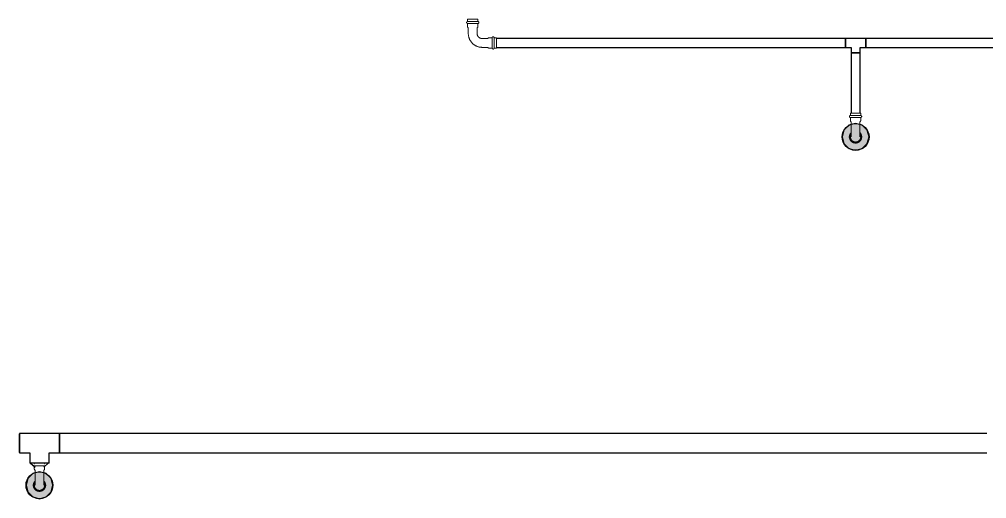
# Model space of a CAD drawing. Header units: inches. Extents: x -3327 to -1, y 8 to 1328.
# Drawn here: x -2583 to -2439, y 317.7 to 389.2 of the extents above; entities that cross this region are included whole.
import ezdxf

# ---------------------------------------------------------------- set-up
doc = ezdxf.new("R2010")
doc.units = ezdxf.units.IN
doc.header["$MEASUREMENT"] = 0
doc.layers.add('P-PIPE', color=3, linetype='Continuous', lineweight=9)
doc.layers.add('X - REF - FP', color=7, linetype='Continuous', true_color=0xb90000)

# ---------------------------------------------------------------- blocks, each defined once
blk = doc.blocks.new('Victaulic-VicPress316-Elbow 90-45deg Style P568_P571 - Standard-V2-SECOND LEVEL')
at = {"layer": 'P-PIPE'}
for p, q in [((-3203.7, 731.1), (-3203.7, 730.2)), ((-3202.39, 730.21), (-3202.39, 731.1)), ((-3203.81, 730.05), (-3203.81, 729.6)), ((-3203.05, 729.6), (-3203.81, 729.6)), ((-3203.81, 729.31), (-3203.81, 728.97)), ((-3203.05, 729.31), (-3203.81, 729.31)), ((-3203.81, 728.97), (-3203.05, 728.97)), ((-3202.28, 729.6), (-3203.05, 729.6)), ((-3202.28, 729.31), (-3203.05, 729.31)), ((-3203.05, 728.97), (-3202.28, 728.97)), ((-3202.28, 729.6), (-3202.28, 730.05)), ((-3202.28, 728.97), (-3202.28, 729.31))]:
    blk.add_line(p, q, dxfattribs=at)
at = {"layer": 'P-PIPE', "flags": 128}
for points in [[(-3203.05, 733.4), (-3203.08, 733.4), (-3203.12, 733.4), (-3203.16, 733.4), (-3203.19, 733.39), (-3203.23, 733.38), (-3203.26, 733.38), (-3203.3, 733.37), (-3203.33, 733.36), (-3203.37, 733.34), (-3203.4, 733.33), (-3203.43, 733.32), (-3203.47, 733.3), (-3203.5, 733.28), (-3203.53, 733.26), (-3203.56, 733.24), (-3203.59, 733.22), (-3203.62, 733.2), (-3203.65, 733.18), (-3203.67, 733.15), (-3203.7, 733.13), (-3203.73, 733.1), (-3203.75, 733.07), (-3203.77, 733.04), (-3203.79, 733.01), (-3203.81, 732.98), (-3203.83, 732.95), (-3203.85, 732.92), (-3203.87, 732.89), (-3203.88, 732.85), (-3203.9, 732.82), (-3203.91, 732.79), (-3203.92, 732.75), (-3203.93, 732.72), (-3203.94, 732.68), (-3203.94, 732.65), (-3203.95, 732.61), (-3203.95, 732.57), (-3203.96, 732.54), (-3203.96, 732.5), (-3203.96, 732.46), (-3203.96, 732.43), (-3203.95, 732.39), (-3203.95, 732.35), (-3203.94, 732.32), (-3203.93, 732.28), (-3203.93, 732.25), (-3203.91, 732.21), (-3203.9, 732.18), (-3203.89, 732.14), (-3203.88, 732.11), (-3203.86, 732.08), (-3203.84, 732.05), (-3203.82, 732.01), (-3203.8, 731.98), (-3203.78, 731.95), (-3203.76, 731.92), (-3203.74, 731.9), (-3203.71, 731.87)], [(-3203.05, 733.26), (-3203.08, 733.26), (-3203.11, 733.25), (-3203.14, 733.25), (-3203.17, 733.25), (-3203.2, 733.24), (-3203.23, 733.23), (-3203.26, 733.23), (-3203.29, 733.22), (-3203.32, 733.21), (-3203.34, 733.2), (-3203.37, 733.18), (-3203.4, 733.17), (-3203.43, 733.16), (-3203.45, 733.14), (-3203.48, 733.12), (-3203.5, 733.1), (-3203.53, 733.09), (-3203.55, 733.07), (-3203.57, 733.05), (-3203.6, 733.02), (-3203.62, 733), (-3203.64, 732.98), (-3203.66, 732.95), (-3203.67, 732.93), (-3203.69, 732.9), (-3203.71, 732.88), (-3203.72, 732.85), (-3203.74, 732.82), (-3203.75, 732.8), (-3203.76, 732.77), (-3203.77, 732.74), (-3203.78, 732.71), (-3203.79, 732.68), (-3203.8, 732.65), (-3203.8, 732.62), (-3203.81, 732.59), (-3203.81, 732.56), (-3203.81, 732.53), (-3203.81, 732.5), (-3203.81, 732.47), (-3203.81, 732.44), (-3203.81, 732.41), (-3203.8, 732.38), (-3203.8, 732.35), (-3203.79, 732.32), (-3203.78, 732.29), (-3203.78, 732.26), (-3203.77, 732.23), (-3203.76, 732.2), (-3203.74, 732.17), (-3203.73, 732.14), (-3203.72, 732.12), (-3203.7, 732.1)], [(-3202.39, 731.86), (-3202.37, 731.88), (-3202.34, 731.91), (-3202.32, 731.94), (-3202.3, 731.97), (-3202.28, 732), (-3202.26, 732.03), (-3202.24, 732.06), (-3202.23, 732.09), (-3202.21, 732.13), (-3202.2, 732.16), (-3202.18, 732.19), (-3202.17, 732.23), (-3202.16, 732.26), (-3202.15, 732.3), (-3202.15, 732.33), (-3202.14, 732.37), (-3202.14, 732.41), (-3202.14, 732.44), (-3202.13, 732.48), (-3202.13, 732.52), (-3202.14, 732.55), (-3202.14, 732.59), (-3202.14, 732.63), (-3202.15, 732.66), (-3202.16, 732.7), (-3202.17, 732.73), (-3202.18, 732.77), (-3202.19, 732.8), (-3202.2, 732.84), (-3202.22, 732.87), (-3202.23, 732.9), (-3202.25, 732.93), (-3202.27, 732.97), (-3202.29, 733), (-3202.31, 733.03), (-3202.33, 733.06), (-3202.35, 733.08), (-3202.38, 733.11), (-3202.4, 733.14), (-3202.43, 733.16), (-3202.46, 733.19), (-3202.49, 733.21), (-3202.51, 733.23), (-3202.55, 733.25), (-3202.58, 733.27), (-3202.61, 733.29), (-3202.64, 733.31), (-3202.67, 733.32), (-3202.71, 733.34), (-3202.74, 733.35), (-3202.78, 733.36), (-3202.81, 733.37), (-3202.85, 733.38), (-3202.88, 733.39), (-3202.92, 733.39), (-3202.95, 733.4), (-3202.99, 733.4), (-3203.03, 733.4), (-3203.05, 733.4)], [(-3202.39, 732.1), (-3202.37, 732.13), (-3202.36, 732.16), (-3202.34, 732.18), (-3202.33, 732.21), (-3202.32, 732.24), (-3202.31, 732.27), (-3202.3, 732.3), (-3202.3, 732.33), (-3202.29, 732.36), (-3202.29, 732.39), (-3202.28, 732.42), (-3202.28, 732.45), (-3202.28, 732.48), (-3202.28, 732.51), (-3202.28, 732.54), (-3202.28, 732.57), (-3202.29, 732.6), (-3202.29, 732.63), (-3202.3, 732.66), (-3202.31, 732.69), (-3202.32, 732.72), (-3202.33, 732.75), (-3202.34, 732.78), (-3202.35, 732.81), (-3202.36, 732.84), (-3202.38, 732.86), (-3202.39, 732.89), (-3202.41, 732.92), (-3202.43, 732.94), (-3202.44, 732.97), (-3202.46, 732.99), (-3202.48, 733.01), (-3202.51, 733.03), (-3202.53, 733.06), (-3202.55, 733.08), (-3202.58, 733.09), (-3202.6, 733.11), (-3202.62, 733.13), (-3202.65, 733.15), (-3202.68, 733.16), (-3202.7, 733.18), (-3202.73, 733.19), (-3202.76, 733.2), (-3202.79, 733.21), (-3202.82, 733.22), (-3202.85, 733.23), (-3202.88, 733.24), (-3202.91, 733.24), (-3202.94, 733.25), (-3202.97, 733.25), (-3203, 733.26), (-3203.03, 733.26), (-3203.05, 733.26)], [(-3203.7, 732.49), (-3203.7, 732.49), (-3203.7, 732.49), (-3203.7, 732.48), (-3203.7, 732.47), (-3203.7, 732.46), (-3203.7, 732.45), (-3203.7, 732.44), (-3203.7, 732.42), (-3203.7, 732.4), (-3203.7, 732.38), (-3203.7, 732.36), (-3203.7, 732.33), (-3203.7, 732.31), (-3203.7, 732.28), (-3203.7, 732.25), (-3203.7, 732.21), (-3203.7, 732.18), (-3203.7, 732.14), (-3203.7, 732.11), (-3203.7, 732.07), (-3203.7, 732.03), (-3203.7, 731.98), (-3203.7, 731.94), (-3203.7, 731.9), (-3203.7, 731.85), (-3203.7, 731.8), (-3203.7, 731.75), (-3203.7, 731.7), (-3203.7, 731.65), (-3203.7, 731.6), (-3203.7, 731.55), (-3203.7, 731.5), (-3203.7, 731.44), (-3203.7, 731.39), (-3203.7, 731.33), (-3203.7, 731.28), (-3203.7, 731.22), (-3203.7, 731.17), (-3203.7, 731.11), (-3203.7, 731.1)], [(-3202.39, 731.1), (-3202.39, 731.15), (-3202.39, 731.21), (-3202.39, 731.26), (-3202.39, 731.32), (-3202.39, 731.37), (-3202.39, 731.43), (-3202.39, 731.48), (-3202.39, 731.54), (-3202.39, 731.59), (-3202.39, 731.64), (-3202.39, 731.69), (-3202.39, 731.74), (-3202.39, 731.79), (-3202.39, 731.84), (-3202.39, 731.88), (-3202.39, 731.93), (-3202.39, 731.97), (-3202.39, 732.02), (-3202.39, 732.06), (-3202.39, 732.1), (-3202.39, 732.13), (-3202.39, 732.17), (-3202.39, 732.21), (-3202.39, 732.24), (-3202.39, 732.27), (-3202.39, 732.3), (-3202.39, 732.33), (-3202.39, 732.35), (-3202.39, 732.37), (-3202.39, 732.4), (-3202.39, 732.41), (-3202.39, 732.43), (-3202.39, 732.45), (-3202.39, 732.46), (-3202.39, 732.47), (-3202.39, 732.48), (-3202.39, 732.48), (-3202.39, 732.49), (-3202.39, 732.49), (-3202.39, 732.49)], [(-3203.81, 730.05), (-3203.81, 730.06), (-3203.81, 730.07), (-3203.81, 730.08), (-3203.81, 730.09), (-3203.81, 730.11), (-3203.8, 730.12), (-3203.8, 730.13), (-3203.8, 730.14), (-3203.8, 730.15), (-3203.79, 730.16), (-3203.79, 730.17), (-3203.78, 730.18), (-3203.78, 730.19), (-3203.77, 730.2), (-3203.76, 730.2), (-3203.76, 730.21), (-3203.75, 730.22), (-3203.74, 730.23), (-3203.74, 730.24), (-3203.73, 730.25), (-3203.72, 730.25), (-3203.71, 730.26), (-3203.71, 730.27), (-3203.7, 730.27)], [(-3202.39, 730.27), (-3202.38, 730.26), (-3202.37, 730.26), (-3202.36, 730.25), (-3202.36, 730.24), (-3202.35, 730.23), (-3202.34, 730.22), (-3202.33, 730.22), (-3202.33, 730.21), (-3202.32, 730.2), (-3202.32, 730.19), (-3202.31, 730.18), (-3202.31, 730.17), (-3202.3, 730.16), (-3202.3, 730.15), (-3202.29, 730.14), (-3202.29, 730.13), (-3202.29, 730.12), (-3202.29, 730.11), (-3202.28, 730.1), (-3202.28, 730.09), (-3202.28, 730.07), (-3202.28, 730.06), (-3202.28, 730.05), (-3202.28, 730.05)], [(-3203.81, 729.31), (-3203.82, 729.31), (-3203.82, 729.31), (-3203.83, 729.31), (-3203.84, 729.31), (-3203.84, 729.31), (-3203.85, 729.31), (-3203.85, 729.31), (-3203.86, 729.32), (-3203.86, 729.32), (-3203.87, 729.32), (-3203.87, 729.32), (-3203.88, 729.32), (-3203.88, 729.33), (-3203.89, 729.33), (-3203.89, 729.33), (-3203.9, 729.34), (-3203.9, 729.34), (-3203.91, 729.34), (-3203.91, 729.35), (-3203.92, 729.35), (-3203.92, 729.36), (-3203.92, 729.36), (-3203.93, 729.37), (-3203.93, 729.37), (-3203.93, 729.38), (-3203.94, 729.38), (-3203.94, 729.39), (-3203.94, 729.39), (-3203.95, 729.4), (-3203.95, 729.4), (-3203.95, 729.41), (-3203.95, 729.41), (-3203.95, 729.42), (-3203.95, 729.42), (-3203.96, 729.43), (-3203.96, 729.44), (-3203.96, 729.44), (-3203.96, 729.45), (-3203.96, 729.45), (-3203.96, 729.46), (-3203.96, 729.46), (-3203.96, 729.47), (-3203.96, 729.48), (-3203.96, 729.48), (-3203.95, 729.49), (-3203.95, 729.49), (-3203.95, 729.5), (-3203.95, 729.5), (-3203.95, 729.51), (-3203.94, 729.51), (-3203.94, 729.52), (-3203.94, 729.52), (-3203.94, 729.53), (-3203.93, 729.53), (-3203.93, 729.54), (-3203.93, 729.54), (-3203.92, 729.55), (-3203.92, 729.55), (-3203.92, 729.56), (-3203.91, 729.56), (-3203.91, 729.57), (-3203.9, 729.57), (-3203.9, 729.57), (-3203.89, 729.58), (-3203.89, 729.58), (-3203.88, 729.58), (-3203.88, 729.58), (-3203.87, 729.59), (-3203.87, 729.59), (-3203.86, 729.59), (-3203.86, 729.59), (-3203.85, 729.59), (-3203.84, 729.6), (-3203.84, 729.6), (-3203.83, 729.6), (-3203.83, 729.6), (-3203.82, 729.6), (-3203.82, 729.6), (-3203.81, 729.6)], [(-3203.05, 729.6), (-3203.08, 729.6), (-3203.11, 729.6), (-3203.14, 729.6), (-3203.17, 729.6), (-3203.2, 729.6), (-3203.23, 729.6), (-3203.26, 729.6), (-3203.29, 729.6), (-3203.32, 729.6), (-3203.34, 729.6), (-3203.37, 729.6), (-3203.4, 729.6), (-3203.43, 729.6), (-3203.45, 729.6), (-3203.48, 729.6), (-3203.5, 729.6), (-3203.53, 729.6), (-3203.55, 729.6), (-3203.57, 729.6), (-3203.6, 729.6), (-3203.62, 729.6), (-3203.64, 729.6), (-3203.66, 729.6), (-3203.67, 729.6), (-3203.69, 729.6), (-3203.71, 729.6), (-3203.72, 729.6), (-3203.74, 729.6), (-3203.75, 729.6), (-3203.76, 729.6), (-3203.77, 729.6), (-3203.78, 729.6), (-3203.79, 729.6), (-3203.8, 729.6), (-3203.8, 729.6), (-3203.81, 729.6), (-3203.81, 729.6), (-3203.81, 729.6), (-3203.81, 729.6), (-3203.81, 729.6)], [(-3203.81, 729.6), (-3203.81, 729.6), (-3203.81, 729.6), (-3203.81, 729.6), (-3203.8, 729.6), (-3203.8, 729.6), (-3203.79, 729.6), (-3203.78, 729.6), (-3203.77, 729.6)], [(-3203.77, 729.31), (-3203.78, 729.31), (-3203.79, 729.31), (-3203.8, 729.31), (-3203.8, 729.31), (-3203.81, 729.31), (-3203.81, 729.31), (-3203.81, 729.31), (-3203.81, 729.31), (-3203.81, 729.31)], [(-3203.81, 729.31), (-3203.81, 729.31), (-3203.81, 729.31), (-3203.81, 729.31), (-3203.8, 729.31), (-3203.8, 729.31), (-3203.79, 729.31), (-3203.78, 729.31), (-3203.77, 729.31), (-3203.76, 729.31), (-3203.75, 729.31), (-3203.74, 729.31), (-3203.73, 729.31), (-3203.71, 729.31), (-3203.7, 729.31), (-3203.68, 729.31), (-3203.66, 729.31), (-3203.64, 729.31), (-3203.62, 729.31), (-3203.6, 729.31), (-3203.58, 729.31), (-3203.56, 729.31), (-3203.53, 729.31), (-3203.51, 729.31), (-3203.49, 729.31), (-3203.46, 729.31), (-3203.43, 729.31), (-3203.41, 729.31), (-3203.38, 729.31), (-3203.35, 729.31), (-3203.32, 729.31), (-3203.29, 729.31), (-3203.27, 729.31), (-3203.24, 729.31), (-3203.21, 729.31), (-3203.18, 729.31), (-3203.15, 729.31), (-3203.12, 729.31), (-3203.08, 729.31), (-3203.05, 729.31), (-3203.05, 729.31)], [(-3202.28, 729.6), (-3202.28, 729.6), (-3202.28, 729.6), (-3202.29, 729.6), (-3202.29, 729.6), (-3202.29, 729.6), (-3202.3, 729.6), (-3202.31, 729.6), (-3202.32, 729.6), (-3202.33, 729.6), (-3202.34, 729.6), (-3202.35, 729.6), (-3202.37, 729.6), (-3202.38, 729.6), (-3202.4, 729.6), (-3202.41, 729.6), (-3202.43, 729.6), (-3202.45, 729.6), (-3202.47, 729.6), (-3202.49, 729.6), (-3202.51, 729.6), (-3202.53, 729.6), (-3202.56, 729.6), (-3202.58, 729.6), (-3202.61, 729.6), (-3202.63, 729.6), (-3202.66, 729.6), (-3202.68, 729.6), (-3202.71, 729.6), (-3202.74, 729.6), (-3202.77, 729.6), (-3202.8, 729.6), (-3202.83, 729.6), (-3202.86, 729.6), (-3202.89, 729.6), (-3202.92, 729.6), (-3202.95, 729.6), (-3202.98, 729.6), (-3203.01, 729.6), (-3203.04, 729.6), (-3203.05, 729.6)], [(-3203.05, 729.31), (-3203.02, 729.31), (-3202.98, 729.31), (-3202.95, 729.31), (-3202.92, 729.31), (-3202.89, 729.31), (-3202.86, 729.31), (-3202.83, 729.31), (-3202.8, 729.31), (-3202.78, 729.31), (-3202.75, 729.31), (-3202.72, 729.31), (-3202.69, 729.31), (-3202.67, 729.31), (-3202.64, 729.31), (-3202.61, 729.31), (-3202.59, 729.31), (-3202.56, 729.31), (-3202.54, 729.31), (-3202.52, 729.31), (-3202.5, 729.31), (-3202.48, 729.31), (-3202.46, 729.31), (-3202.44, 729.31), (-3202.42, 729.31), (-3202.4, 729.31), (-3202.39, 729.31), (-3202.37, 729.31), (-3202.36, 729.31), (-3202.34, 729.31), (-3202.33, 729.31), (-3202.32, 729.31), (-3202.31, 729.31), (-3202.3, 729.31), (-3202.3, 729.31), (-3202.29, 729.31), (-3202.29, 729.31), (-3202.28, 729.31), (-3202.28, 729.31), (-3202.28, 729.31), (-3202.28, 729.31)], [(-3202.32, 729.6), (-3202.31, 729.6), (-3202.3, 729.6), (-3202.3, 729.6), (-3202.29, 729.6), (-3202.29, 729.6), (-3202.28, 729.6), (-3202.28, 729.6), (-3202.28, 729.6), (-3202.28, 729.6)], [(-3202.28, 729.31), (-3202.28, 729.31), (-3202.28, 729.31), (-3202.29, 729.31), (-3202.29, 729.31), (-3202.29, 729.31), (-3202.3, 729.31), (-3202.31, 729.31), (-3202.32, 729.31)], [(-3202.28, 729.6), (-3202.27, 729.6), (-3202.27, 729.6), (-3202.26, 729.6), (-3202.26, 729.6), (-3202.25, 729.6), (-3202.24, 729.6), (-3202.24, 729.59), (-3202.23, 729.59), (-3202.23, 729.59), (-3202.22, 729.59), (-3202.22, 729.59), (-3202.21, 729.58), (-3202.21, 729.58), (-3202.2, 729.58), (-3202.2, 729.57), (-3202.19, 729.57), (-3202.19, 729.57), (-3202.18, 729.56), (-3202.18, 729.56), (-3202.18, 729.56), (-3202.17, 729.55), (-3202.17, 729.55), (-3202.16, 729.54), (-3202.16, 729.54), (-3202.16, 729.53), (-3202.15, 729.53), (-3202.15, 729.52), (-3202.15, 729.52), (-3202.15, 729.51), (-3202.14, 729.51), (-3202.14, 729.5), (-3202.14, 729.5), (-3202.14, 729.49), (-3202.14, 729.48), (-3202.14, 729.48), (-3202.14, 729.47), (-3202.13, 729.47), (-3202.13, 729.46), (-3202.13, 729.46), (-3202.13, 729.45), (-3202.13, 729.44), (-3202.13, 729.44), (-3202.14, 729.43), (-3202.14, 729.43), (-3202.14, 729.42), (-3202.14, 729.42), (-3202.14, 729.41), (-3202.14, 729.4), (-3202.14, 729.4), (-3202.15, 729.39), (-3202.15, 729.39), (-3202.15, 729.38), (-3202.16, 729.38), (-3202.16, 729.37), (-3202.16, 729.37), (-3202.17, 729.36), (-3202.17, 729.36), (-3202.17, 729.35), (-3202.18, 729.35), (-3202.18, 729.35), (-3202.19, 729.34), (-3202.19, 729.34), (-3202.19, 729.34), (-3202.2, 729.33), (-3202.2, 729.33), (-3202.21, 729.33), (-3202.21, 729.32), (-3202.22, 729.32), (-3202.23, 729.32), (-3202.23, 729.32), (-3202.24, 729.32), (-3202.24, 729.31), (-3202.25, 729.31), (-3202.25, 729.31), (-3202.26, 729.31), (-3202.26, 729.31), (-3202.27, 729.31), (-3202.28, 729.31), (-3202.28, 729.31)]]:
    blk.add_lwpolyline(points, dxfattribs=at)
blk = doc.blocks.new('Victaulic-VicPress316-Elbow 90-45deg Style P568_P571 - Standard-V6-SECOND LEVEL')
at = {"layer": 'P-PIPE'}
for p, q in [((-388.77, 322.6), (-388.77, 322.18)), ((-387.23, 322.92), (-387.22, 322.92)), ((-387.23, 322.18), (-387.23, 322.6)), ((-388.66, 322.03), (-388.66, 321.14)), ((-387.34, 321.14), (-387.34, 322.03))]:
    blk.add_line(p, q, dxfattribs=at)
at = {"layer": 'P-PIPE', "flags": 128}
for points in [[(-388.77, 322.63), (-388.77, 322.63), (-388.78, 322.63), (-388.78, 322.63), (-388.79, 322.64), (-388.8, 322.64), (-388.8, 322.64), (-388.81, 322.64), (-388.81, 322.64), (-388.82, 322.64), (-388.82, 322.64), (-388.83, 322.65), (-388.83, 322.65), (-388.84, 322.65), (-388.84, 322.66), (-388.85, 322.66), (-388.85, 322.66), (-388.86, 322.67), (-388.86, 322.67), (-388.87, 322.67), (-388.87, 322.68), (-388.87, 322.68), (-388.88, 322.69), (-388.88, 322.69), (-388.89, 322.7), (-388.89, 322.7), (-388.89, 322.71), (-388.89, 322.71), (-388.9, 322.72), (-388.9, 322.72), (-388.9, 322.73)], [(-388.78, 322.92), (-388.78, 322.92), (-388.77, 322.92)], [(-388.76, 322.92), (-388.76, 322.92), (-388.77, 322.92), (-388.77, 322.92), (-388.77, 322.92)], [(-388.77, 322.92), (-388.77, 322.92), (-388.76, 322.92), (-388.76, 322.92)], [(-388.75, 322.63), (-388.76, 322.63), (-388.76, 322.63), (-388.76, 322.63), (-388.77, 322.63), (-388.77, 322.63), (-388.77, 322.63)], [(-388.77, 322.63), (-388.77, 322.63), (-388.76, 322.63), (-388.76, 322.63), (-388.76, 322.63), (-388.75, 322.63), (-388.74, 322.63), (-388.74, 322.63), (-388.73, 322.63), (-388.72, 322.63), (-388.71, 322.63), (-388.69, 322.63), (-388.68, 322.63), (-388.67, 322.63), (-388.65, 322.63), (-388.63, 322.63), (-388.61, 322.63), (-388.6, 322.63), (-388.58, 322.63), (-388.56, 322.63), (-388.53, 322.63), (-388.51, 322.63), (-388.49, 322.63), (-388.46, 322.63), (-388.44, 322.63), (-388.41, 322.63), (-388.39, 322.63), (-388.36, 322.63), (-388.33, 322.63), (-388.31, 322.63), (-388.28, 322.63), (-388.25, 322.63), (-388.22, 322.63), (-388.19, 322.63), (-388.16, 322.63), (-388.13, 322.63), (-388.1, 322.63), (-388.07, 322.63), (-388.04, 322.63), (-388.02, 322.63)], [(-387.97, 322.63), (-387.94, 322.63), (-387.91, 322.63), (-387.88, 322.63), (-387.85, 322.63), (-387.82, 322.63), (-387.79, 322.63), (-387.76, 322.63), (-387.73, 322.63), (-387.7, 322.63), (-387.67, 322.63), (-387.65, 322.63), (-387.62, 322.63), (-387.59, 322.63), (-387.57, 322.63), (-387.54, 322.63), (-387.52, 322.63), (-387.49, 322.63), (-387.47, 322.63), (-387.45, 322.63), (-387.43, 322.63), (-387.41, 322.63), (-387.39, 322.63), (-387.37, 322.63), (-387.36, 322.63), (-387.34, 322.63), (-387.32, 322.63), (-387.31, 322.63), (-387.3, 322.63), (-387.29, 322.63), (-387.28, 322.63), (-387.27, 322.63), (-387.26, 322.63), (-387.25, 322.63), (-387.24, 322.63), (-387.24, 322.63), (-387.24, 322.63), (-387.23, 322.63), (-387.23, 322.63), (-387.23, 322.63)], [(-387.23, 322.63), (-387.23, 322.63), (-387.24, 322.63), (-387.24, 322.63), (-387.24, 322.63), (-387.25, 322.63)], [(-387.24, 322.92), (-387.24, 322.92), (-387.23, 322.92), (-387.23, 322.92), (-387.23, 322.92)], [(-387.23, 322.92), (-387.23, 322.92), (-387.24, 322.92), (-387.24, 322.92), (-387.24, 322.92)], [(-387.1, 322.72), (-387.1, 322.72), (-387.1, 322.71), (-387.11, 322.71), (-387.11, 322.7), (-387.11, 322.7), (-387.12, 322.69), (-387.12, 322.69), (-387.12, 322.68), (-387.13, 322.68), (-387.13, 322.68), (-387.14, 322.67), (-387.14, 322.67), (-387.14, 322.66), (-387.15, 322.66), (-387.15, 322.66), (-387.16, 322.65), (-387.16, 322.65), (-387.17, 322.65), (-387.17, 322.65), (-387.18, 322.64), (-387.18, 322.64), (-387.19, 322.64), (-387.2, 322.64), (-387.2, 322.64), (-387.21, 322.64), (-387.21, 322.63), (-387.22, 322.63), (-387.22, 322.63), (-387.23, 322.63), (-387.23, 322.63)], [(-388.66, 321.96), (-388.67, 321.97), (-388.67, 321.98), (-388.68, 321.98), (-388.69, 321.99), (-388.7, 322), (-388.7, 322.01), (-388.71, 322.02), (-388.72, 322.03), (-388.72, 322.04), (-388.73, 322.04), (-388.73, 322.05), (-388.74, 322.06), (-388.74, 322.07), (-388.75, 322.08), (-388.75, 322.09), (-388.76, 322.1), (-388.76, 322.12), (-388.76, 322.13), (-388.76, 322.14), (-388.76, 322.15), (-388.77, 322.16), (-388.77, 322.17), (-388.77, 322.18), (-388.77, 322.18)], [(-388.66, 321.14), (-388.66, 321.08), (-388.66, 321.02), (-388.66, 320.97), (-388.66, 320.91), (-388.66, 320.86), (-388.66, 320.8), (-388.66, 320.75), (-388.66, 320.7), (-388.66, 320.65), (-388.66, 320.59), (-388.66, 320.54), (-388.66, 320.49), (-388.66, 320.44), (-388.66, 320.4), (-388.66, 320.35), (-388.66, 320.3), (-388.66, 320.26), (-388.66, 320.22), (-388.66, 320.18), (-388.66, 320.14), (-388.66, 320.1), (-388.66, 320.06), (-388.66, 320.03), (-388.66, 319.99), (-388.66, 319.96), (-388.66, 319.93), (-388.66, 319.91), (-388.66, 319.88), (-388.66, 319.86), (-388.66, 319.84), (-388.66, 319.82), (-388.66, 319.8), (-388.66, 319.79), (-388.66, 319.77), (-388.66, 319.76), (-388.66, 319.75), (-388.66, 319.75), (-388.66, 319.74), (-388.66, 319.74), (-388.66, 319.74)], [(-387.23, 322.18), (-387.23, 322.17), (-387.23, 322.16), (-387.24, 322.15), (-387.24, 322.14), (-387.24, 322.13), (-387.24, 322.12), (-387.24, 322.11), (-387.25, 322.1), (-387.25, 322.09), (-387.26, 322.08), (-387.26, 322.07), (-387.26, 322.06), (-387.27, 322.05), (-387.28, 322.04), (-387.28, 322.03), (-387.29, 322.02), (-387.29, 322.01), (-387.3, 322), (-387.31, 321.99), (-387.32, 321.99), (-387.32, 321.98), (-387.33, 321.97), (-387.34, 321.97), (-387.34, 321.96)], [(-387.34, 319.74), (-387.34, 319.74), (-387.34, 319.75), (-387.34, 319.75), (-387.34, 319.76), (-387.34, 319.77), (-387.34, 319.78), (-387.34, 319.8), (-387.34, 319.81), (-387.34, 319.83), (-387.34, 319.85), (-387.34, 319.88), (-387.34, 319.9), (-387.34, 319.93), (-387.34, 319.96), (-387.34, 319.99), (-387.34, 320.02), (-387.34, 320.05), (-387.34, 320.09), (-387.34, 320.13), (-387.34, 320.17), (-387.34, 320.21), (-387.34, 320.25), (-387.34, 320.29), (-387.34, 320.34), (-387.34, 320.38), (-387.34, 320.43), (-387.34, 320.48), (-387.34, 320.53), (-387.34, 320.58), (-387.34, 320.63), (-387.34, 320.68), (-387.34, 320.74), (-387.34, 320.79), (-387.34, 320.84), (-387.34, 320.9), (-387.34, 320.95), (-387.34, 321.01), (-387.34, 321.07), (-387.34, 321.12), (-387.34, 321.14)], [(-388.66, 320.37), (-388.68, 320.35), (-388.7, 320.32), (-388.73, 320.3), (-388.75, 320.27), (-388.77, 320.24), (-388.79, 320.2), (-388.8, 320.17), (-388.82, 320.14), (-388.84, 320.11), (-388.85, 320.07), (-388.86, 320.04), (-388.87, 320), (-388.88, 319.97), (-388.89, 319.93), (-388.9, 319.9), (-388.9, 319.86), (-388.91, 319.83), (-388.91, 319.79), (-388.91, 319.75), (-388.91, 319.72), (-388.91, 319.68), (-388.91, 319.64), (-388.9, 319.61), (-388.9, 319.57), (-388.89, 319.54), (-388.88, 319.5), (-388.87, 319.47), (-388.86, 319.43), (-388.84, 319.4), (-388.83, 319.36), (-388.81, 319.33), (-388.8, 319.3), (-388.78, 319.27), (-388.76, 319.24), (-388.74, 319.21), (-388.72, 319.18), (-388.69, 319.15), (-388.67, 319.12), (-388.64, 319.1), (-388.62, 319.07), (-388.59, 319.05), (-388.56, 319.02), (-388.53, 319), (-388.5, 318.98), (-388.47, 318.96), (-388.44, 318.94), (-388.41, 318.93), (-388.37, 318.91), (-388.34, 318.9), (-388.31, 318.88), (-388.27, 318.87), (-388.24, 318.86), (-388.2, 318.85), (-388.16, 318.85), (-388.13, 318.84), (-388.09, 318.84), (-388.06, 318.83), (-388.02, 318.83), (-388, 318.83)], [(-388.66, 320.13), (-388.68, 320.1), (-388.69, 320.08), (-388.7, 320.05), (-388.71, 320.02), (-388.72, 319.99), (-388.73, 319.96), (-388.74, 319.93), (-388.75, 319.9), (-388.76, 319.87), (-388.76, 319.84), (-388.76, 319.81), (-388.77, 319.78), (-388.77, 319.75), (-388.77, 319.72), (-388.76, 319.69), (-388.76, 319.66), (-388.76, 319.63), (-388.75, 319.6), (-388.75, 319.57), (-388.74, 319.54), (-388.73, 319.51), (-388.72, 319.48), (-388.71, 319.45), (-388.7, 319.42), (-388.68, 319.4), (-388.67, 319.37), (-388.65, 319.34), (-388.64, 319.32), (-388.62, 319.29), (-388.6, 319.27), (-388.58, 319.24), (-388.56, 319.22), (-388.54, 319.2), (-388.52, 319.18), (-388.49, 319.16), (-388.47, 319.14), (-388.45, 319.12), (-388.42, 319.1), (-388.4, 319.09), (-388.37, 319.07), (-388.34, 319.06), (-388.31, 319.04), (-388.29, 319.03), (-388.26, 319.02), (-388.23, 319.01), (-388.2, 319), (-388.17, 319), (-388.14, 318.99), (-388.11, 318.98), (-388.08, 318.98), (-388.05, 318.98), (-388.02, 318.98), (-388, 318.98)], [(-388, 318.83), (-387.96, 318.83), (-387.93, 318.83), (-387.89, 318.84), (-387.85, 318.84), (-387.82, 318.85), (-387.78, 318.86), (-387.75, 318.87), (-387.71, 318.88), (-387.68, 318.89), (-387.64, 318.9), (-387.61, 318.92), (-387.58, 318.93), (-387.55, 318.95), (-387.52, 318.97), (-387.49, 318.99), (-387.46, 319.01), (-387.43, 319.03), (-387.4, 319.06), (-387.37, 319.08), (-387.35, 319.11), (-387.32, 319.13), (-387.3, 319.16), (-387.27, 319.19), (-387.25, 319.22), (-387.23, 319.25), (-387.21, 319.28), (-387.2, 319.31), (-387.18, 319.35), (-387.16, 319.38), (-387.15, 319.41), (-387.14, 319.45), (-387.13, 319.48), (-387.12, 319.52), (-387.11, 319.55), (-387.1, 319.59), (-387.1, 319.62), (-387.09, 319.66), (-387.09, 319.7), (-387.09, 319.73), (-387.09, 319.77), (-387.09, 319.81), (-387.09, 319.84), (-387.1, 319.88), (-387.1, 319.91), (-387.11, 319.95), (-387.12, 319.99), (-387.13, 320.02), (-387.14, 320.05), (-387.16, 320.09), (-387.17, 320.12), (-387.19, 320.16), (-387.2, 320.19), (-387.22, 320.22), (-387.24, 320.25), (-387.26, 320.28), (-387.28, 320.31), (-387.31, 320.34), (-387.33, 320.36)], [(-388, 318.98), (-387.97, 318.98), (-387.94, 318.98), (-387.91, 318.98), (-387.88, 318.99), (-387.85, 318.99), (-387.82, 319), (-387.79, 319.01), (-387.76, 319.02), (-387.73, 319.03), (-387.7, 319.04), (-387.67, 319.05), (-387.65, 319.06), (-387.62, 319.08), (-387.59, 319.09), (-387.57, 319.11), (-387.54, 319.13), (-387.52, 319.15), (-387.49, 319.17), (-387.47, 319.19), (-387.45, 319.21), (-387.43, 319.23), (-387.41, 319.25), (-387.39, 319.28), (-387.37, 319.3), (-387.36, 319.33), (-387.34, 319.35), (-387.32, 319.38), (-387.31, 319.41), (-387.3, 319.44), (-387.29, 319.47), (-387.28, 319.49), (-387.27, 319.52), (-387.26, 319.55), (-387.25, 319.58), (-387.24, 319.61), (-387.24, 319.64), (-387.24, 319.67), (-387.23, 319.7), (-387.23, 319.73), (-387.23, 319.77), (-387.24, 319.8), (-387.24, 319.83), (-387.24, 319.86), (-387.25, 319.89), (-387.25, 319.92), (-387.26, 319.95), (-387.27, 319.98), (-387.28, 320.01), (-387.29, 320.03), (-387.3, 320.06), (-387.32, 320.09), (-387.33, 320.12), (-387.34, 320.14)]]:
    blk.add_lwpolyline(points, dxfattribs=at)
blk = doc.blocks.new('Victaulic-VicPress316-Elbow 90-45deg Style P568_P571 - Standard-V1-SECOND LEVEL')
at = {"layer": 'P-PIPE'}
for p, q in [((-0.77, 3.52), (-0.77, 3.18)), ((0.77, 3.52), (-0.77, 3.52)), ((-0.77, 3.18), (0.77, 3.18)), ((-0.77, 2.89), (-0.77, 2.44)), ((-0.77, 2.89), (0.77, 2.89)), ((0.77, 3.18), (0.77, 3.52)), ((0.77, 2.44), (0.77, 2.89)), ((-0.66, 2.28), (-0.66, 1.39)), ((0.66, 1.39), (0.66, 2.28)), ((-3.18, 0.77), (-3.52, 0.77)), ((-3.52, 0.77), (-3.52, -0.77)), ((-3.18, -0.77), (-3.18, 0.77)), ((-2.44, 0.77), (-2.89, 0.77)), ((-2.89, -0.77), (-2.89, 0.77)), ((-1.39, 0.66), (-2.28, 0.66)), ((-3.52, -0.77), (-3.18, -0.77)), ((-2.89, -0.77), (-2.44, -0.77)), ((-2.28, -0.66), (-1.39, -0.66))]:
    blk.add_line(p, q, dxfattribs=at)
at = {"layer": 'P-PIPE', "flags": 128}
for points in [[(-0.77, 2.89), (-0.77, 2.89), (-0.78, 2.89), (-0.78, 2.89), (-0.79, 2.89), (-0.8, 2.89), (-0.8, 2.89), (-0.81, 2.9), (-0.81, 2.9), (-0.82, 2.9), (-0.82, 2.9), (-0.83, 2.9), (-0.83, 2.91), (-0.84, 2.91), (-0.84, 2.91), (-0.85, 2.92), (-0.85, 2.92), (-0.86, 2.92), (-0.86, 2.93), (-0.87, 2.93), (-0.87, 2.93), (-0.87, 2.94), (-0.88, 2.94), (-0.88, 2.95), (-0.89, 2.95), (-0.89, 2.96), (-0.89, 2.96), (-0.89, 2.97), (-0.9, 2.97), (-0.9, 2.98), (-0.9, 2.98), (-0.9, 2.99), (-0.91, 2.99), (-0.91, 3), (-0.91, 3.01), (-0.91, 3.01), (-0.91, 3.02), (-0.91, 3.02), (-0.91, 3.03), (-0.91, 3.03), (-0.91, 3.04), (-0.91, 3.05), (-0.91, 3.05), (-0.91, 3.06), (-0.91, 3.06), (-0.91, 3.07), (-0.91, 3.07), (-0.91, 3.08), (-0.9, 3.09), (-0.9, 3.09), (-0.9, 3.1), (-0.9, 3.1), (-0.89, 3.11), (-0.89, 3.11), (-0.89, 3.12), (-0.88, 3.12), (-0.88, 3.13), (-0.88, 3.13), (-0.87, 3.14), (-0.87, 3.14), (-0.86, 3.14), (-0.86, 3.15), (-0.86, 3.15), (-0.85, 3.15), (-0.85, 3.16), (-0.84, 3.16), (-0.84, 3.16), (-0.83, 3.17), (-0.83, 3.17), (-0.82, 3.17), (-0.82, 3.17), (-0.81, 3.17), (-0.8, 3.18), (-0.8, 3.18), (-0.79, 3.18), (-0.79, 3.18), (-0.78, 3.18), (-0.78, 3.18), (-0.77, 3.18), (-0.77, 3.18)], [(0.77, 3.18), (0.77, 3.18), (0.76, 3.18), (0.76, 3.18), (0.76, 3.18), (0.75, 3.18), (0.74, 3.18), (0.74, 3.18), (0.73, 3.18), (0.72, 3.18), (0.71, 3.18), (0.69, 3.18), (0.68, 3.18), (0.67, 3.18), (0.65, 3.18), (0.63, 3.18), (0.61, 3.18), (0.6, 3.18), (0.58, 3.18), (0.56, 3.18), (0.53, 3.18), (0.51, 3.18), (0.49, 3.18), (0.46, 3.18), (0.44, 3.18), (0.41, 3.18), (0.39, 3.18), (0.36, 3.18), (0.33, 3.18), (0.31, 3.18), (0.28, 3.18), (0.25, 3.18), (0.22, 3.18), (0.19, 3.18), (0.16, 3.18), (0.13, 3.18), (0.1, 3.18), (0.07, 3.18), (0.04, 3.18), (0.01, 3.18), (-0.02, 3.18), (-0.05, 3.18), (-0.08, 3.18), (-0.11, 3.18), (-0.14, 3.18), (-0.17, 3.18), (-0.2, 3.18), (-0.23, 3.18), (-0.26, 3.18), (-0.29, 3.18), (-0.32, 3.18), (-0.35, 3.18), (-0.37, 3.18), (-0.4, 3.18), (-0.43, 3.18), (-0.45, 3.18), (-0.48, 3.18), (-0.5, 3.18), (-0.52, 3.18), (-0.54, 3.18), (-0.57, 3.18), (-0.59, 3.18), (-0.6, 3.18), (-0.62, 3.18), (-0.64, 3.18), (-0.66, 3.18), (-0.67, 3.18), (-0.69, 3.18), (-0.7, 3.18), (-0.71, 3.18), (-0.72, 3.18), (-0.73, 3.18), (-0.74, 3.18), (-0.75, 3.18), (-0.75, 3.18), (-0.76, 3.18), (-0.76, 3.18), (-0.77, 3.18), (-0.77, 3.18), (-0.77, 3.18)], [(-0.77, 3.18), (-0.77, 3.18), (-0.76, 3.18), (-0.76, 3.18), (-0.76, 3.18), (-0.75, 3.18), (-0.74, 3.18), (-0.74, 3.18), (-0.73, 3.18)], [(-0.77, 2.89), (-0.77, 2.89), (-0.76, 2.89), (-0.76, 2.89), (-0.76, 2.89), (-0.75, 2.89), (-0.74, 2.89), (-0.74, 2.89), (-0.73, 2.89), (-0.72, 2.89), (-0.71, 2.89), (-0.69, 2.89), (-0.68, 2.89), (-0.67, 2.89), (-0.65, 2.89), (-0.63, 2.89), (-0.61, 2.89), (-0.6, 2.89), (-0.58, 2.89), (-0.56, 2.89), (-0.53, 2.89), (-0.51, 2.89), (-0.49, 2.89), (-0.46, 2.89), (-0.44, 2.89), (-0.41, 2.89), (-0.39, 2.89), (-0.36, 2.89), (-0.33, 2.89), (-0.31, 2.89), (-0.28, 2.89), (-0.25, 2.89), (-0.22, 2.89), (-0.19, 2.89), (-0.16, 2.89), (-0.13, 2.89), (-0.1, 2.89), (-0.07, 2.89), (-0.04, 2.89), (-0.01, 2.89), (0.02, 2.89), (0.05, 2.89), (0.08, 2.89), (0.11, 2.89), (0.14, 2.89), (0.17, 2.89), (0.2, 2.89), (0.23, 2.89), (0.26, 2.89), (0.29, 2.89), (0.32, 2.89), (0.35, 2.89), (0.37, 2.89), (0.4, 2.89), (0.43, 2.89), (0.45, 2.89), (0.48, 2.89), (0.5, 2.89), (0.52, 2.89), (0.54, 2.89), (0.57, 2.89), (0.59, 2.89), (0.6, 2.89), (0.62, 2.89), (0.64, 2.89), (0.66, 2.89), (0.67, 2.89), (0.69, 2.89), (0.7, 2.89), (0.71, 2.89), (0.72, 2.89), (0.73, 2.89), (0.74, 2.89), (0.75, 2.89), (0.75, 2.89), (0.76, 2.89), (0.76, 2.89), (0.77, 2.89), (0.77, 2.89), (0.77, 2.89)], [(-0.72, 2.89), (-0.73, 2.89), (-0.74, 2.89), (-0.75, 2.89), (-0.75, 2.89), (-0.76, 2.89), (-0.76, 2.89), (-0.77, 2.89), (-0.77, 2.89), (-0.77, 2.89)], [(0.72, 3.18), (0.73, 3.18), (0.74, 3.18), (0.75, 3.18), (0.75, 3.18), (0.76, 3.18), (0.76, 3.18), (0.77, 3.18), (0.77, 3.18), (0.77, 3.18)], [(0.77, 2.89), (0.77, 2.89), (0.76, 2.89), (0.76, 2.89), (0.76, 2.89), (0.75, 2.89), (0.74, 2.89), (0.74, 2.89), (0.73, 2.89)], [(0.77, 3.18), (0.77, 3.18), (0.78, 3.18), (0.78, 3.18), (0.79, 3.18), (0.8, 3.18), (0.8, 3.18), (0.81, 3.18), (0.81, 3.17), (0.82, 3.17), (0.82, 3.17), (0.83, 3.17), (0.83, 3.17), (0.84, 3.16), (0.84, 3.16), (0.85, 3.16), (0.85, 3.15), (0.86, 3.15), (0.86, 3.15), (0.87, 3.14), (0.87, 3.14), (0.87, 3.13), (0.88, 3.13), (0.88, 3.12), (0.89, 3.12), (0.89, 3.11), (0.89, 3.11), (0.89, 3.1), (0.9, 3.1), (0.9, 3.09), (0.9, 3.09), (0.9, 3.08), (0.91, 3.08), (0.91, 3.07), (0.91, 3.07), (0.91, 3.06), (0.91, 3.05), (0.91, 3.05), (0.91, 3.04), (0.91, 3.04), (0.91, 3.03), (0.91, 3.03), (0.91, 3.02), (0.91, 3.01), (0.91, 3.01), (0.91, 3), (0.91, 3), (0.91, 2.99), (0.9, 2.99), (0.9, 2.98), (0.9, 2.98), (0.9, 2.97), (0.89, 2.97), (0.89, 2.96), (0.89, 2.96), (0.88, 2.95), (0.88, 2.95), (0.88, 2.94), (0.87, 2.94), (0.87, 2.93), (0.86, 2.93), (0.86, 2.92), (0.86, 2.92), (0.85, 2.92), (0.85, 2.91), (0.84, 2.91), (0.84, 2.91), (0.83, 2.91), (0.83, 2.9), (0.82, 2.9), (0.82, 2.9), (0.81, 2.9), (0.8, 2.9), (0.8, 2.89), (0.79, 2.89), (0.79, 2.89), (0.78, 2.89), (0.78, 2.89), (0.77, 2.89), (0.77, 2.89)], [(-0.66, 2.22), (-0.67, 2.23), (-0.67, 2.23), (-0.68, 2.24), (-0.69, 2.25), (-0.7, 2.26), (-0.7, 2.27), (-0.71, 2.27), (-0.72, 2.28), (-0.72, 2.29), (-0.73, 2.3), (-0.73, 2.31), (-0.74, 2.32), (-0.74, 2.33), (-0.75, 2.34), (-0.75, 2.35), (-0.76, 2.36), (-0.76, 2.37), (-0.76, 2.38), (-0.76, 2.39), (-0.76, 2.4), (-0.77, 2.42), (-0.77, 2.43), (-0.77, 2.44), (-0.77, 2.44)], [(0.77, 2.44), (0.77, 2.43), (0.77, 2.42), (0.76, 2.41), (0.76, 2.4), (0.76, 2.38), (0.76, 2.37), (0.76, 2.36), (0.75, 2.35), (0.75, 2.34), (0.74, 2.33), (0.74, 2.32), (0.74, 2.31), (0.73, 2.3), (0.72, 2.29), (0.72, 2.29), (0.71, 2.28), (0.71, 2.27), (0.7, 2.26), (0.69, 2.25), (0.68, 2.24), (0.68, 2.24), (0.67, 2.23), (0.66, 2.22), (0.66, 2.22)], [(-3.18, 0.77), (-3.18, 0.77), (-3.18, 0.78), (-3.18, 0.78), (-3.18, 0.79), (-3.18, 0.8), (-3.18, 0.8), (-3.18, 0.81), (-3.17, 0.81), (-3.17, 0.82), (-3.17, 0.82), (-3.17, 0.83), (-3.17, 0.83), (-3.16, 0.84), (-3.16, 0.84), (-3.16, 0.85), (-3.15, 0.85), (-3.15, 0.86), (-3.15, 0.86), (-3.14, 0.87), (-3.14, 0.87), (-3.13, 0.87), (-3.13, 0.88), (-3.12, 0.88), (-3.12, 0.89), (-3.11, 0.89), (-3.11, 0.89), (-3.1, 0.89), (-3.1, 0.9), (-3.09, 0.9), (-3.09, 0.9), (-3.08, 0.9), (-3.08, 0.91), (-3.07, 0.91), (-3.07, 0.91), (-3.06, 0.91), (-3.05, 0.91), (-3.05, 0.91), (-3.04, 0.91), (-3.04, 0.91), (-3.03, 0.91), (-3.03, 0.91), (-3.02, 0.91), (-3.01, 0.91), (-3.01, 0.91), (-3, 0.91), (-3, 0.91), (-2.99, 0.91), (-2.99, 0.9), (-2.98, 0.9), (-2.98, 0.9), (-2.97, 0.9), (-2.97, 0.89), (-2.96, 0.89), (-2.96, 0.89), (-2.95, 0.88), (-2.95, 0.88), (-2.94, 0.88), (-2.94, 0.87), (-2.93, 0.87), (-2.93, 0.86), (-2.92, 0.86), (-2.92, 0.86), (-2.92, 0.85), (-2.91, 0.85), (-2.91, 0.84), (-2.91, 0.84), (-2.91, 0.83), (-2.9, 0.83), (-2.9, 0.82), (-2.9, 0.82), (-2.9, 0.81), (-2.9, 0.8), (-2.89, 0.8), (-2.89, 0.79), (-2.89, 0.79), (-2.89, 0.78), (-2.89, 0.78), (-2.89, 0.77), (-2.89, 0.77)], [(-3.18, 0.77), (-3.18, 0.77), (-3.18, 0.76), (-3.18, 0.76), (-3.18, 0.76), (-3.18, 0.75), (-3.18, 0.74), (-3.18, 0.74), (-3.18, 0.73), (-3.18, 0.72), (-3.18, 0.71), (-3.18, 0.69), (-3.18, 0.68), (-3.18, 0.67), (-3.18, 0.65), (-3.18, 0.63), (-3.18, 0.61), (-3.18, 0.6), (-3.18, 0.58), (-3.18, 0.56), (-3.18, 0.53), (-3.18, 0.51), (-3.18, 0.49), (-3.18, 0.46), (-3.18, 0.44), (-3.18, 0.41), (-3.18, 0.39), (-3.18, 0.36), (-3.18, 0.33), (-3.18, 0.31), (-3.18, 0.28), (-3.18, 0.25), (-3.18, 0.22), (-3.18, 0.19), (-3.18, 0.16), (-3.18, 0.13), (-3.18, 0.1), (-3.18, 0.07), (-3.18, 0.04), (-3.18, 0.01), (-3.18, -0.02), (-3.18, -0.05), (-3.18, -0.08), (-3.18, -0.11), (-3.18, -0.14), (-3.18, -0.17), (-3.18, -0.2), (-3.18, -0.23), (-3.18, -0.26), (-3.18, -0.29), (-3.18, -0.32), (-3.18, -0.35), (-3.18, -0.37), (-3.18, -0.4), (-3.18, -0.43), (-3.18, -0.45), (-3.18, -0.48), (-3.18, -0.5), (-3.18, -0.52), (-3.18, -0.54), (-3.18, -0.57), (-3.18, -0.59), (-3.18, -0.6), (-3.18, -0.62), (-3.18, -0.64), (-3.18, -0.66), (-3.18, -0.67), (-3.18, -0.69), (-3.18, -0.7), (-3.18, -0.71), (-3.18, -0.72), (-3.18, -0.73), (-3.18, -0.74), (-3.18, -0.75), (-3.18, -0.75), (-3.18, -0.76), (-3.18, -0.76), (-3.18, -0.77), (-3.18, -0.77), (-3.18, -0.77)], [(-3.18, 0.72), (-3.18, 0.73), (-3.18, 0.74), (-3.18, 0.75), (-3.18, 0.75), (-3.18, 0.76), (-3.18, 0.76), (-3.18, 0.77), (-3.18, 0.77), (-3.18, 0.77)], [(-2.89, -0.77), (-2.89, -0.77), (-2.89, -0.76), (-2.89, -0.76), (-2.89, -0.76), (-2.89, -0.75), (-2.89, -0.74), (-2.89, -0.74), (-2.89, -0.73), (-2.89, -0.72), (-2.89, -0.71), (-2.89, -0.69), (-2.89, -0.68), (-2.89, -0.67), (-2.89, -0.65), (-2.89, -0.63), (-2.89, -0.61), (-2.89, -0.6), (-2.89, -0.58), (-2.89, -0.56), (-2.89, -0.53), (-2.89, -0.51), (-2.89, -0.49), (-2.89, -0.46), (-2.89, -0.44), (-2.89, -0.41), (-2.89, -0.39), (-2.89, -0.36), (-2.89, -0.33), (-2.89, -0.31), (-2.89, -0.28), (-2.89, -0.25), (-2.89, -0.22), (-2.89, -0.19), (-2.89, -0.16), (-2.89, -0.13), (-2.89, -0.1), (-2.89, -0.07), (-2.89, -0.04), (-2.89, -0.01), (-2.89, 0.02), (-2.89, 0.05), (-2.89, 0.08), (-2.89, 0.11), (-2.89, 0.14), (-2.89, 0.17), (-2.89, 0.2), (-2.89, 0.23), (-2.89, 0.26), (-2.89, 0.29), (-2.89, 0.32), (-2.89, 0.35), (-2.89, 0.37), (-2.89, 0.4), (-2.89, 0.43), (-2.89, 0.45), (-2.89, 0.48), (-2.89, 0.5), (-2.89, 0.52), (-2.89, 0.54), (-2.89, 0.57), (-2.89, 0.59), (-2.89, 0.6), (-2.89, 0.62), (-2.89, 0.64), (-2.89, 0.66), (-2.89, 0.67), (-2.89, 0.69), (-2.89, 0.7), (-2.89, 0.71), (-2.89, 0.72), (-2.89, 0.73), (-2.89, 0.74), (-2.89, 0.75), (-2.89, 0.75), (-2.89, 0.76), (-2.89, 0.76), (-2.89, 0.77), (-2.89, 0.77), (-2.89, 0.77)], [(-2.89, 0.77), (-2.89, 0.77), (-2.89, 0.76), (-2.89, 0.76), (-2.89, 0.76), (-2.89, 0.75), (-2.89, 0.74), (-2.89, 0.74), (-2.89, 0.73)], [(-2.44, 0.77), (-2.43, 0.77), (-2.42, 0.77), (-2.41, 0.76), (-2.4, 0.76), (-2.38, 0.76), (-2.37, 0.76), (-2.36, 0.76), (-2.35, 0.75), (-2.34, 0.75), (-2.33, 0.74), (-2.32, 0.74), (-2.31, 0.74), (-2.3, 0.73), (-2.29, 0.72), (-2.29, 0.72), (-2.28, 0.71), (-2.27, 0.71), (-2.26, 0.7), (-2.25, 0.69), (-2.24, 0.68), (-2.24, 0.68), (-2.23, 0.67), (-2.22, 0.66), (-2.22, 0.66)], [(-0.66, 1.39), (-0.66, 1.36), (-0.66, 1.33), (-0.66, 1.3), (-0.67, 1.28), (-0.67, 1.25), (-0.68, 1.22), (-0.69, 1.19), (-0.69, 1.16), (-0.7, 1.13), (-0.72, 1.11), (-0.73, 1.08), (-0.74, 1.05), (-0.75, 1.03), (-0.77, 1), (-0.79, 0.98), (-0.8, 0.95), (-0.82, 0.93), (-0.84, 0.91), (-0.86, 0.89), (-0.88, 0.87), (-0.9, 0.85), (-0.92, 0.83), (-0.95, 0.81), (-0.97, 0.79), (-1, 0.77), (-1.02, 0.76), (-1.05, 0.74), (-1.07, 0.73), (-1.1, 0.72), (-1.13, 0.71), (-1.15, 0.7), (-1.18, 0.69), (-1.21, 0.68), (-1.24, 0.67), (-1.27, 0.67), (-1.3, 0.66), (-1.33, 0.66), (-1.36, 0.66), (-1.39, 0.66), (-1.39, 0.66)], [(-1.39, -0.66), (-1.31, -0.66), (-1.23, -0.65), (-1.15, -0.64), (-1.07, -0.63), (-0.99, -0.62), (-0.91, -0.6), (-0.83, -0.58), (-0.75, -0.55), (-0.67, -0.53), (-0.59, -0.5), (-0.52, -0.46), (-0.45, -0.43), (-0.37, -0.39), (-0.3, -0.34), (-0.24, -0.3), (-0.17, -0.25), (-0.1, -0.2), (-0.04, -0.15), (0.02, -0.09), (0.08, -0.04), (0.13, 0.02), (0.19, 0.09), (0.24, 0.15), (0.29, 0.22), (0.33, 0.29), (0.38, 0.35), (0.42, 0.43), (0.45, 0.5), (0.49, 0.57), (0.52, 0.65), (0.55, 0.73), (0.57, 0.81), (0.59, 0.88), (0.61, 0.96), (0.63, 1.04), (0.64, 1.13), (0.65, 1.21), (0.65, 1.29), (0.66, 1.37), (0.66, 1.39)], [(-3.18, -0.77), (-3.18, -0.77), (-3.18, -0.76), (-3.18, -0.76), (-3.18, -0.76), (-3.18, -0.75), (-3.18, -0.74), (-3.18, -0.74), (-3.18, -0.73)], [(-2.89, -0.77), (-2.89, -0.77), (-2.89, -0.78), (-2.89, -0.78), (-2.89, -0.79), (-2.89, -0.8), (-2.89, -0.8), (-2.9, -0.81), (-2.9, -0.81), (-2.9, -0.82), (-2.9, -0.82), (-2.9, -0.83), (-2.91, -0.83), (-2.91, -0.84), (-2.91, -0.84), (-2.92, -0.85), (-2.92, -0.85), (-2.92, -0.86), (-2.93, -0.86), (-2.93, -0.87), (-2.93, -0.87), (-2.94, -0.87), (-2.94, -0.88), (-2.95, -0.88), (-2.95, -0.89), (-2.96, -0.89), (-2.96, -0.89), (-2.97, -0.89), (-2.97, -0.9), (-2.98, -0.9), (-2.98, -0.9), (-2.99, -0.9), (-2.99, -0.91), (-3, -0.91), (-3.01, -0.91), (-3.01, -0.91), (-3.02, -0.91), (-3.02, -0.91), (-3.03, -0.91), (-3.03, -0.91), (-3.04, -0.91), (-3.05, -0.91), (-3.05, -0.91), (-3.06, -0.91), (-3.06, -0.91), (-3.07, -0.91), (-3.07, -0.91), (-3.08, -0.91), (-3.09, -0.9), (-3.09, -0.9), (-3.1, -0.9), (-3.1, -0.9), (-3.11, -0.89), (-3.11, -0.89), (-3.12, -0.89), (-3.12, -0.88), (-3.13, -0.88), (-3.13, -0.88), (-3.14, -0.87), (-3.14, -0.87), (-3.14, -0.86), (-3.15, -0.86), (-3.15, -0.86), (-3.15, -0.85), (-3.16, -0.85), (-3.16, -0.84), (-3.16, -0.84), (-3.17, -0.83), (-3.17, -0.83), (-3.17, -0.82), (-3.17, -0.82), (-3.17, -0.81), (-3.18, -0.8), (-3.18, -0.8), (-3.18, -0.79), (-3.18, -0.79), (-3.18, -0.78), (-3.18, -0.78), (-3.18, -0.77), (-3.18, -0.77)], [(-2.89, -0.72), (-2.89, -0.73), (-2.89, -0.74), (-2.89, -0.75), (-2.89, -0.75), (-2.89, -0.76), (-2.89, -0.76), (-2.89, -0.77), (-2.89, -0.77), (-2.89, -0.77)], [(-2.22, -0.66), (-2.23, -0.67), (-2.23, -0.67), (-2.24, -0.68), (-2.25, -0.69), (-2.26, -0.7), (-2.27, -0.7), (-2.27, -0.71), (-2.28, -0.72), (-2.29, -0.72), (-2.3, -0.73), (-2.31, -0.73), (-2.32, -0.74), (-2.33, -0.74), (-2.34, -0.75), (-2.35, -0.75), (-2.36, -0.76), (-2.37, -0.76), (-2.38, -0.76), (-2.39, -0.76), (-2.4, -0.76), (-2.42, -0.77), (-2.43, -0.77), (-2.44, -0.77), (-2.44, -0.77)]]:
    blk.add_lwpolyline(points, dxfattribs=at)

msp = doc.modelspace()

# ---------------------------------------------------------------- hatches: boundary and pattern name
at = {"layer": 'X - REF - FP'}
for points in [[(-2458.5, 369.64), (-2457.5, 369.9), (-2456.77, 370.64), (-2456.5, 371.64), (-2456.77, 372.64), (-2457.5, 373.37), (-2458.5, 373.64), (-2459.5, 373.37), (-2460.23, 372.64), (-2460.5, 371.64), (-2460.23, 370.64), (-2459.5, 369.9)], [(-2580, 317.74), (-2579, 318.01), (-2578.27, 318.74), (-2578, 319.74), (-2578.27, 320.74), (-2579, 321.47), (-2580, 321.74), (-2581, 321.47), (-2581.73, 320.74), (-2582, 319.74), (-2581.73, 318.74), (-2581, 318.01)]]:
    msp.add_hatch(color=256, dxfattribs=at).paths.add_polyline_path(points, flags=0)
h = msp.add_hatch(color=256, dxfattribs=at)
edge = h.paths.add_edge_path(flags=0)
edge.add_arc((-2458.5, 371.64), 2, 0, 360)
h = msp.add_hatch(color=256, dxfattribs=at)
edge = h.paths.add_edge_path(flags=0)
edge.add_arc((-2580, 319.74), 2, 0, 360)

# ---------------------------------------------------------------- linework, layer by layer
for p, q in [((-2460, 386.29), (-2511.98, 386.29)), ((-2457, 386.29), (-2460, 386.29)), ((-2460, 386.27), (-2460, 386.29)), ((-2460, 386.29), (-2460, 384.98)), ((-2460, 386.2), (-2460, 386.27)), ((-2460, 386.1), (-2460, 386.2)), ((-2460, 385.96), (-2460, 386.1)), ((-2460, 385.81), (-2460, 385.96)), ((-2425.15, 386.29), (-2457, 386.29)), ((-2457, 384.98), (-2457, 386.29)), ((-2457, 386.29), (-2457, 386.27)), ((-2457, 386.27), (-2457, 386.2)), ((-2457, 386.2), (-2457, 386.1)), ((-2457, 386.1), (-2457, 385.96)), ((-2457, 385.96), (-2457, 385.81)), ((-2511.98, 384.98), (-2460, 384.98)), ((-2460, 385.46), (-2460, 385.81)), ((-2460, 385.31), (-2460, 385.46)), ((-2460, 385.17), (-2460, 385.31)), ((-2460, 385.07), (-2460, 385.17)), ((-2460, 385), (-2460, 385.07)), ((-2460, 384.98), (-2460, 385)), ((-2460, 384.98), (-2459.16, 384.98)), ((-2459.16, 384.98), (-2459.16, 384.14)), ((-2457.84, 384.98), (-2457, 384.98)), ((-2457.84, 384.14), (-2457.84, 384.98)), ((-2457, 385.81), (-2457, 385.46)), ((-2457, 385.46), (-2457, 385.31)), ((-2457, 385.31), (-2457, 385.17)), ((-2457, 385.17), (-2457, 385.07)), ((-2457, 385.07), (-2457, 385)), ((-2457, 385), (-2457, 384.98)), ((-2457, 384.98), (-2425.15, 384.98)), ((-2459.16, 384.14), (-2459.16, 375.16)), ((-2459.16, 384.14), (-2457.84, 384.14)), ((-2459.14, 384.14), (-2459.16, 384.14)), ((-2459.07, 384.14), (-2459.14, 384.14)), ((-2458.96, 384.14), (-2459.07, 384.14)), ((-2458.83, 384.14), (-2458.96, 384.14)), ((-2458.67, 384.14), (-2458.83, 384.14)), ((-2458.33, 384.14), (-2458.67, 384.14)), ((-2458.17, 384.14), (-2458.33, 384.14)), ((-2458.04, 384.14), (-2458.17, 384.14)), ((-2457.93, 384.14), (-2458.04, 384.14)), ((-2457.86, 384.14), (-2457.93, 384.14)), ((-2457.84, 384.14), (-2457.86, 384.14)), ((-2457.84, 375.16), (-2457.84, 384.14)), ((-2459.5, 373.37), (-2460.23, 372.64)), ((-2458.5, 373.64), (-2459.5, 373.37)), ((-2457.5, 373.37), (-2458.5, 373.64)), ((-2456.77, 372.64), (-2457.5, 373.37)), ((-2460.23, 372.64), (-2460.5, 371.64)), ((-2460.5, 371.64), (-2460.23, 370.64)), ((-2459.5, 371.64), (-2459.24, 371.64)), ((-2457.76, 371.64), (-2457.5, 371.64)), ((-2456.5, 371.64), (-2456.77, 372.64)), ((-2456.77, 370.64), (-2456.5, 371.64)), ((-2460.23, 370.64), (-2459.5, 369.9)), ((-2458.5, 370.64), (-2458.5, 370.9)), ((-2457.5, 369.9), (-2456.77, 370.64)), ((-2459.5, 369.9), (-2458.5, 369.64)), ((-2458.5, 369.64), (-2457.5, 369.9)), ((-2577.01, 327.44), (-2582.99, 327.44)), ((-2582.99, 327.44), (-2582.99, 325.28)), ((-2582.99, 327.25), (-2582.99, 327.39)), ((-2582.99, 327.02), (-2582.99, 327.24)), ((-2582.99, 326.72), (-2582.99, 327.02)), ((-2438.99, 327.44), (-2577.01, 327.44)), ((-2577.01, 325.28), (-2577.01, 327.44)), ((-2577.01, 327.39), (-2577.01, 327.25)), ((-2577.01, 327.24), (-2577.01, 327.02)), ((-2577.01, 327.02), (-2577.01, 326.72)), ((-2582.99, 326.37), (-2582.99, 326.72)), ((-2582.99, 325.63), (-2582.99, 326.37)), ((-2582.99, 325.28), (-2582.99, 325.63)), ((-2577.01, 326.72), (-2577.01, 326.37)), ((-2577.01, 326.37), (-2577.01, 325.63)), ((-2577.01, 325.63), (-2577.01, 325.28)), ((-2582.99, 324.98), (-2582.99, 325.28)), ((-2582.99, 325.28), (-2582.99, 324.56)), ((-2582.99, 324.76), (-2582.99, 324.98)), ((-2582.99, 324.61), (-2582.99, 324.75)), ((-2582.99, 324.56), (-2581.44, 324.56)), ((-2581.44, 324.56), (-2581.44, 323.01)), ((-2578.56, 324.56), (-2577.01, 324.56)), ((-2578.56, 323.01), (-2578.56, 324.56)), ((-2577.01, 324.56), (-2577.01, 325.28)), ((-2577.01, 325.28), (-2577.01, 324.98)), ((-2577.01, 324.98), (-2577.01, 324.76)), ((-2577.01, 324.75), (-2577.01, 324.61)), ((-2577.01, 324.56), (-2438.99, 324.56)), ((-2578.56, 323.01), (-2581.44, 323.01)), ((-2581.31, 323.01), (-2580.65, 322.43)), ((-2579.35, 322.43), (-2578.69, 323.01)), ((-2581, 321.47), (-2581.73, 320.74)), ((-2580, 321.74), (-2581, 321.47)), ((-2579, 321.47), (-2580, 321.74)), ((-2578.27, 320.74), (-2579, 321.47)), ((-2581.73, 320.74), (-2582, 319.74)), ((-2582, 319.74), (-2581.73, 318.74)), ((-2581, 319.74), (-2580.74, 319.74)), ((-2579.26, 319.74), (-2579, 319.74)), ((-2578, 319.74), (-2578.27, 320.74)), ((-2578.27, 318.74), (-2578, 319.74)), ((-2581.73, 318.74), (-2581, 318.01)), ((-2580, 318.74), (-2580, 319.01)), ((-2579, 318.01), (-2578.27, 318.74)), ((-2581, 318.01), (-2580, 317.74)), ((-2580, 317.74), (-2579, 318.01))]:
    msp.add_line(p, q, dxfattribs=at)
for centre in [(-2458.5, 371.64), (-2580, 319.74)]:
    msp.add_circle(centre, 2, dxfattribs=at)

# ---------------------------------------------------------------- block references
for name, p, rotation in [('Victaulic-VicPress316-Elbow 90-45deg Style P568_P571 - Standard-V1-SECOND LEVEL', (-2515.5, 385.64), 270), ('Victaulic-VicPress316-Elbow 90-45deg Style P568_P571 - Standard-V2-SECOND LEVEL', (-5661.55, 1104.13), 180)]:
    msp.add_blockref(name, p, dxfattribs=dict(at, rotation=rotation))
msp.add_blockref('Victaulic-VicPress316-Elbow 90-45deg Style P568_P571 - Standard-V6-SECOND LEVEL', (-2192, 0), dxfattribs=at)

doc.saveas('drawing.dxf')
